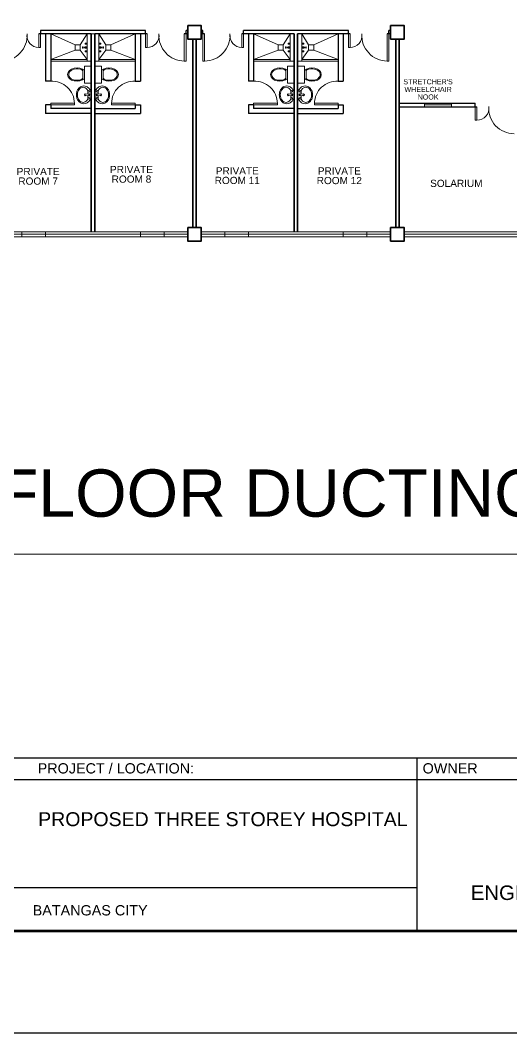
# Model space of a CAD drawing. Header units: millimetres. Extents: x 3 to 421, y 1 to 337.
# Drawn here: x 366.96 to 381.46, y 90.1 to 120.05 of the extents above; entities that cross this region are included whole.
import ezdxf

# ---------------------------------------------------------------- set-up
doc = ezdxf.new("R2010")
doc.units = ezdxf.units.MM
doc.header["$MEASUREMENT"] = 0
doc.layers.add('label', color=7, linetype='Continuous')
doc.layers.add('template', color=7, linetype='Continuous')
doc.styles.add('arial', font='arial.ttf')
doc.styles.get("Standard").update_dxf_attribs({"font": 'arial.ttf'})
doc.styles.add('SWISSLT175', font='swissl.ttf', dxfattribs={"height": 0.175})

msp = doc.modelspace()

# ---------------------------------------------------------------- linework, layer by layer
at = {"color": 8, "linetype": 'ByBlock', "lineweight": 25}
for p, q in [((369.058, 119.641), (367.508, 119.641)), ((370.658, 119.741), (367.558, 119.741)), ((367.558, 119.741), (367.558, 119.641)), ((368.933, 119.641), (367.858, 119.641)), ((369.058, 113.791), (369.058, 119.641)), ((369.058, 119.641), (369.058, 113.791)), ((369.158, 113.791), (369.158, 119.641)), ((369.158, 119.641), (369.158, 113.791)), ((370.708, 119.641), (369.158, 119.641)), ((370.658, 119.641), (370.658, 119.741)), ((371.908, 119.641), (371.808, 119.641)), ((371.908, 119.741), (371.858, 119.741)), ((371.858, 119.641), (371.858, 119.741)), ((372.358, 119.741), (372.308, 119.741)), ((372.408, 119.641), (372.308, 119.641)), ((372.358, 119.641), (372.358, 119.741)), ((375.058, 119.641), (373.508, 119.641)), ((375.158, 119.741), (373.558, 119.741)), ((373.558, 119.641), (373.558, 119.741)), ((376.658, 119.741), (375.058, 119.741)), ((375.058, 113.791), (375.058, 119.641)), ((375.058, 119.641), (375.058, 113.791)), ((375.158, 113.791), (375.158, 119.641)), ((375.158, 119.641), (375.158, 113.791)), ((376.708, 119.641), (375.158, 119.641)), ((376.658, 119.641), (376.658, 119.741)), ((377.908, 119.641), (377.808, 119.641)), ((377.908, 119.741), (377.858, 119.741)), ((377.858, 119.641), (377.858, 119.741)), ((372.058, 113.916), (372.058, 119.491)), ((372.058, 119.491), (372.058, 113.916)), ((372.158, 113.916), (372.158, 119.491)), ((372.158, 119.491), (372.158, 113.916)), ((378.058, 113.916), (378.058, 119.491)), ((378.058, 119.491), (378.058, 113.916)), ((378.158, 113.916), (378.158, 119.491)), ((378.158, 119.491), (378.158, 113.916)), ((378.158, 117.591), (380.408, 117.591)), ((378.158, 117.491), (380.458, 117.491)), ((380.408, 117.491), (380.408, 117.591)), ((378.158, 115.141), (378.158, 113.916))]:
    msp.add_line(p, q, dxfattribs=at)
at = {"color": 8, "linetype": 'ByBlock', "lineweight": 25, "ltscale": 0.3}
for p, q in [((367.708, 119.641), (367.708, 118.241)), ((367.858, 119.641), (367.858, 118.241)), ((370.358, 119.641), (370.358, 118.241)), ((370.508, 119.641), (370.508, 118.241)), ((373.708, 119.641), (373.708, 118.241)), ((373.858, 119.641), (373.858, 118.241)), ((376.358, 119.641), (376.358, 118.241)), ((376.508, 119.641), (376.508, 118.241)), ((367.858, 118.241), (367.708, 118.241)), ((370.358, 118.241), (370.508, 118.241)), ((373.858, 118.241), (373.708, 118.241)), ((376.358, 118.241), (376.508, 118.241)), ((367.708, 117.541), (367.708, 117.291)), ((367.858, 117.541), (367.708, 117.541)), ((367.858, 117.541), (367.858, 117.441)), ((369.058, 117.441), (367.858, 117.441)), ((369.158, 117.441), (370.358, 117.441)), ((370.358, 117.541), (370.358, 117.441)), ((370.358, 117.541), (370.508, 117.541)), ((370.508, 117.541), (370.508, 117.291)), ((373.708, 117.541), (373.708, 117.291)), ((373.858, 117.541), (373.708, 117.541)), ((373.858, 117.541), (373.858, 117.441)), ((375.058, 117.441), (373.858, 117.441)), ((375.158, 117.441), (376.358, 117.441)), ((376.358, 117.541), (376.358, 117.441)), ((376.358, 117.541), (376.508, 117.541)), ((376.508, 117.541), (376.508, 117.291)), ((369.058, 117.291), (367.708, 117.291)), ((369.158, 117.291), (370.508, 117.291)), ((375.058, 117.291), (373.708, 117.291)), ((375.158, 117.291), (376.508, 117.291))]:
    msp.add_line(p, q, dxfattribs=at)
at = {"color": 8, "linetype": 'ByBlock', "lineweight": 9, "ltscale": 0.3}
for p, q in [((368.583, 119.316), (367.858, 119.641)), ((368.733, 119.316), (368.933, 119.641)), ((369.483, 119.316), (369.283, 119.641)), ((369.633, 119.316), (370.358, 119.641)), ((374.583, 119.316), (373.858, 119.641)), ((374.733, 119.316), (374.933, 119.641)), ((375.483, 119.316), (375.283, 119.641)), ((375.633, 119.316), (376.358, 119.641)), ((368.583, 119.166), (367.858, 118.891)), ((368.733, 119.166), (368.933, 118.891)), ((369.483, 119.166), (369.283, 118.891)), ((369.633, 119.166), (370.358, 118.891)), ((374.583, 119.166), (373.858, 118.891)), ((374.733, 119.166), (374.933, 118.891)), ((375.483, 119.166), (375.283, 118.891)), ((375.633, 119.166), (376.358, 118.891))]:
    msp.add_line(p, q, dxfattribs=at)
at = {"color": 8, "linetype": 'ByBlock', "lineweight": 9}
for p, q in [((368.933, 119.641), (368.933, 118.841)), ((369.158, 119.641), (369.058, 119.641)), ((369.283, 119.641), (369.283, 118.841)), ((374.933, 119.641), (374.933, 118.841)), ((375.283, 119.641), (375.283, 118.841)), ((369.058, 117.255), (369.058, 119.205)), ((378.158, 119.491), (378.158, 116.516)), ((375.158, 117.891), (375.158, 115.791)), ((378.158, 117.891), (378.158, 115.791)), ((379.308, 117.591), (378.908, 117.591)), ((378.908, 117.591), (378.908, 117.491)), ((379.708, 117.541), (378.908, 117.541)), ((378.908, 117.491), (379.708, 117.491)), ((379.708, 117.491), (379.708, 117.591)), ((378.158, 115.516), (378.158, 115.141)), ((366.308, 113.791), (369.058, 113.791)), ((367.708, 113.716), (366.308, 113.716)), ((366.308, 113.641), (369.158, 113.641)), ((367.008, 113.791), (367.008, 113.641)), ((367.708, 113.641), (367.708, 113.791)), ((367.708, 113.716), (370.508, 113.716)), ((369.058, 113.791), (369.158, 113.791)), ((369.058, 113.641), (371.908, 113.641)), ((369.158, 113.791), (371.908, 113.791)), ((370.508, 113.791), (370.508, 113.641)), ((371.908, 113.716), (370.508, 113.716)), ((371.208, 113.791), (371.208, 113.641)), ((371.908, 113.641), (371.908, 113.791)), ((372.308, 113.791), (375.058, 113.791)), ((373.708, 113.716), (372.308, 113.716)), ((372.308, 113.641), (375.158, 113.641)), ((373.008, 113.791), (373.008, 113.641)), ((373.708, 113.641), (373.708, 113.791)), ((373.708, 113.716), (376.508, 113.716)), ((375.058, 113.791), (375.158, 113.791)), ((377.908, 113.791), (375.158, 113.791)), ((377.908, 113.641), (375.158, 113.641)), ((376.508, 113.791), (376.508, 113.641)), ((377.908, 113.716), (376.508, 113.716)), ((377.208, 113.791), (377.208, 113.641)), ((381.658, 113.791), (378.308, 113.791)), ((378.758, 113.791), (378.308, 113.791)), ((378.308, 113.716), (381.658, 113.716)), ((381.658, 113.641), (378.308, 113.641)), ((378.308, 113.641), (378.758, 113.641)), ((378.758, 113.791), (380.658, 113.791)), ((378.758, 113.641), (380.658, 113.641)), ((381.258, 113.791), (380.658, 113.791)), ((380.658, 113.641), (381.408, 113.641))]:
    msp.add_line(p, q, dxfattribs=at)
at = {"color": 8, "lineweight": 9}
for p, q in [((368.801, 119.222), (368.801, 119.26)), ((368.848, 119.253), (368.806, 119.262)), ((368.848, 119.229), (368.806, 119.22)), ((368.855, 119.253), (368.848, 119.253)), ((368.848, 119.253), (368.848, 119.229)), ((368.848, 119.253), (368.848, 119.229)), ((368.848, 119.229), (368.855, 119.229)), ((368.855, 119.229), (368.855, 119.253)), ((368.855, 119.249), (368.918, 119.249)), ((368.918, 119.233), (368.855, 119.233)), ((368.874, 119.368), (368.874, 119.342)), ((368.874, 119.368), (368.876, 119.368)), ((368.874, 119.342), (368.876, 119.342)), ((368.874, 119.254), (368.874, 119.249)), ((368.874, 119.254), (368.876, 119.254)), ((368.874, 119.233), (368.874, 119.228)), ((368.874, 119.228), (368.876, 119.228)), ((368.876, 119.368), (368.878, 119.371)), ((368.876, 119.368), (368.876, 119.342)), ((368.876, 119.342), (368.878, 119.338)), ((368.876, 119.254), (368.878, 119.258)), ((368.876, 119.254), (368.876, 119.249)), ((368.876, 119.233), (368.876, 119.228)), ((368.876, 119.228), (368.878, 119.224)), ((368.878, 119.371), (368.878, 119.338)), ((368.878, 119.371), (368.9, 119.371)), ((368.878, 119.338), (368.9, 119.338)), ((368.878, 119.258), (368.878, 119.249)), ((368.878, 119.258), (368.9, 119.258)), ((368.878, 119.233), (368.878, 119.224)), ((368.878, 119.224), (368.9, 119.224)), ((368.887, 119.368), (368.899, 119.368)), ((368.887, 119.361), (368.899, 119.361)), ((368.887, 119.349), (368.899, 119.349)), ((368.887, 119.342), (368.899, 119.342)), ((368.887, 119.254), (368.899, 119.254)), ((368.887, 119.228), (368.899, 119.228)), ((368.9, 119.371), (368.904, 119.369)), ((368.9, 119.368), (368.9, 119.361)), ((368.9, 119.341), (368.9, 119.349)), ((368.9, 119.338), (368.904, 119.34)), ((368.9, 119.258), (368.904, 119.256)), ((368.9, 119.254), (368.9, 119.249)), ((368.9, 119.228), (368.9, 119.233)), ((368.9, 119.224), (368.904, 119.227)), ((368.906, 119.369), (368.912, 119.369)), ((368.906, 119.341), (368.912, 119.341)), ((368.906, 119.255), (368.912, 119.255)), ((368.906, 119.227), (368.912, 119.227)), ((368.912, 119.369), (368.914, 119.368)), ((368.912, 119.369), (368.912, 119.341)), ((368.912, 119.341), (368.914, 119.341)), ((368.912, 119.255), (368.912, 119.249)), ((368.912, 119.255), (368.914, 119.254)), ((368.912, 119.233), (368.912, 119.227)), ((368.912, 119.227), (368.914, 119.228)), ((368.914, 119.368), (368.914, 119.341)), ((368.926, 119.366), (368.914, 119.366)), ((368.926, 119.343), (368.914, 119.343)), ((368.914, 119.254), (368.914, 119.249)), ((368.918, 119.252), (368.914, 119.252)), ((368.914, 119.233), (368.914, 119.228)), ((368.918, 119.23), (368.914, 119.23)), ((368.918, 119.224), (368.918, 119.258)), ((368.918, 119.258), (368.927, 119.258)), ((368.918, 119.249), (368.918, 119.233)), ((368.927, 119.224), (368.918, 119.224)), ((368.932, 119.372), (368.926, 119.368)), ((368.926, 119.368), (368.926, 119.341)), ((368.932, 119.338), (368.926, 119.341)), ((368.927, 119.258), (368.933, 119.27)), ((368.927, 119.224), (368.927, 119.258)), ((368.927, 119.258), (368.927, 119.224)), ((368.933, 119.212), (368.927, 119.224)), ((368.932, 119.372), (368.932, 119.338)), ((368.932, 119.372), (368.933, 119.372)), ((368.932, 119.338), (368.933, 119.338)), ((368.933, 119.372), (368.933, 119.338)), ((368.933, 119.27), (368.933, 119.212)), ((369.283, 119.372), (369.283, 119.338)), ((369.284, 119.372), (369.283, 119.372)), ((369.284, 119.338), (369.283, 119.338)), ((369.289, 119.258), (369.283, 119.27)), ((369.283, 119.27), (369.283, 119.212)), ((369.283, 119.212), (369.289, 119.224)), ((369.284, 119.372), (369.284, 119.338)), ((369.284, 119.372), (369.291, 119.368)), ((369.284, 119.338), (369.291, 119.341)), ((369.289, 119.224), (369.289, 119.258)), ((369.299, 119.258), (369.289, 119.258)), ((369.289, 119.258), (369.289, 119.224)), ((369.289, 119.224), (369.299, 119.224)), ((369.291, 119.368), (369.291, 119.341)), ((369.291, 119.366), (369.302, 119.366)), ((369.291, 119.343), (369.302, 119.343)), ((369.299, 119.224), (369.299, 119.258)), ((369.299, 119.252), (369.302, 119.252)), ((369.361, 119.249), (369.299, 119.249)), ((369.299, 119.249), (369.299, 119.233)), ((369.299, 119.233), (369.361, 119.233)), ((369.299, 119.23), (369.302, 119.23)), ((369.305, 119.369), (369.302, 119.368)), ((369.302, 119.368), (369.302, 119.341)), ((369.305, 119.341), (369.302, 119.341)), ((369.305, 119.255), (369.302, 119.254)), ((369.302, 119.254), (369.302, 119.249)), ((369.302, 119.233), (369.302, 119.228)), ((369.305, 119.227), (369.302, 119.228)), ((369.305, 119.369), (369.305, 119.341)), ((369.311, 119.369), (369.305, 119.369)), ((369.311, 119.341), (369.305, 119.341)), ((369.305, 119.255), (369.305, 119.249)), ((369.311, 119.255), (369.305, 119.255)), ((369.305, 119.233), (369.305, 119.227)), ((369.311, 119.227), (369.305, 119.227)), ((369.317, 119.371), (369.312, 119.369)), ((369.317, 119.338), (369.312, 119.34)), ((369.317, 119.258), (369.312, 119.256)), ((369.317, 119.224), (369.312, 119.227)), ((369.338, 119.371), (369.317, 119.371)), ((369.317, 119.368), (369.317, 119.361)), ((369.317, 119.341), (369.317, 119.349)), ((369.338, 119.338), (369.317, 119.338)), ((369.338, 119.258), (369.317, 119.258)), ((369.317, 119.254), (369.317, 119.249)), ((369.317, 119.228), (369.317, 119.233)), ((369.338, 119.224), (369.317, 119.224)), ((369.33, 119.368), (369.318, 119.368)), ((369.33, 119.361), (369.318, 119.361)), ((369.33, 119.349), (369.318, 119.349)), ((369.33, 119.342), (369.318, 119.342)), ((369.33, 119.254), (369.318, 119.254)), ((369.33, 119.228), (369.318, 119.228)), ((369.338, 119.371), (369.338, 119.338)), ((369.34, 119.368), (369.338, 119.371)), ((369.34, 119.342), (369.338, 119.338)), ((369.338, 119.258), (369.338, 119.249)), ((369.34, 119.254), (369.338, 119.258)), ((369.338, 119.233), (369.338, 119.224)), ((369.34, 119.228), (369.338, 119.224)), ((369.34, 119.368), (369.34, 119.342)), ((369.342, 119.368), (369.34, 119.368)), ((369.342, 119.342), (369.34, 119.342)), ((369.34, 119.254), (369.34, 119.249)), ((369.342, 119.254), (369.34, 119.254)), ((369.34, 119.233), (369.34, 119.228)), ((369.342, 119.228), (369.34, 119.228)), ((369.342, 119.368), (369.342, 119.342)), ((369.342, 119.254), (369.342, 119.249)), ((369.342, 119.233), (369.342, 119.228)), ((369.361, 119.253), (369.369, 119.253)), ((369.361, 119.229), (369.361, 119.253)), ((369.369, 119.229), (369.361, 119.229)), ((369.369, 119.253), (369.41, 119.262)), ((369.369, 119.253), (369.369, 119.229)), ((369.369, 119.253), (369.369, 119.229)), ((369.369, 119.229), (369.41, 119.22)), ((369.415, 119.222), (369.415, 119.26)), ((374.801, 119.222), (374.801, 119.26)), ((374.848, 119.253), (374.806, 119.262)), ((374.848, 119.229), (374.806, 119.22)), ((374.855, 119.253), (374.848, 119.253)), ((374.848, 119.253), (374.848, 119.229)), ((374.848, 119.253), (374.848, 119.229)), ((374.848, 119.229), (374.855, 119.229)), ((374.855, 119.229), (374.855, 119.253)), ((374.855, 119.249), (374.918, 119.249)), ((374.918, 119.233), (374.855, 119.233)), ((374.874, 119.368), (374.874, 119.342)), ((374.874, 119.368), (374.876, 119.368)), ((374.874, 119.342), (374.876, 119.342)), ((374.874, 119.254), (374.874, 119.249)), ((374.874, 119.254), (374.876, 119.254)), ((374.874, 119.233), (374.874, 119.228)), ((374.874, 119.228), (374.876, 119.228)), ((374.876, 119.368), (374.878, 119.371)), ((374.876, 119.368), (374.876, 119.342)), ((374.876, 119.342), (374.878, 119.338)), ((374.876, 119.254), (374.878, 119.258)), ((374.876, 119.254), (374.876, 119.249)), ((374.876, 119.233), (374.876, 119.228)), ((374.876, 119.228), (374.878, 119.224)), ((374.878, 119.371), (374.878, 119.338)), ((374.878, 119.371), (374.9, 119.371)), ((374.878, 119.338), (374.9, 119.338)), ((374.878, 119.258), (374.878, 119.249)), ((374.878, 119.258), (374.9, 119.258)), ((374.878, 119.233), (374.878, 119.224)), ((374.878, 119.224), (374.9, 119.224)), ((374.887, 119.368), (374.899, 119.368)), ((374.887, 119.361), (374.899, 119.361)), ((374.887, 119.349), (374.899, 119.349)), ((374.887, 119.342), (374.899, 119.342)), ((374.887, 119.254), (374.899, 119.254)), ((374.887, 119.228), (374.899, 119.228)), ((374.9, 119.371), (374.904, 119.369)), ((374.9, 119.368), (374.9, 119.361)), ((374.9, 119.341), (374.9, 119.349)), ((374.9, 119.338), (374.904, 119.34)), ((374.9, 119.258), (374.904, 119.256)), ((374.9, 119.254), (374.9, 119.249)), ((374.9, 119.228), (374.9, 119.233)), ((374.9, 119.224), (374.904, 119.227)), ((374.906, 119.369), (374.912, 119.369)), ((374.906, 119.341), (374.912, 119.341)), ((374.906, 119.255), (374.912, 119.255)), ((374.906, 119.227), (374.912, 119.227)), ((374.912, 119.369), (374.914, 119.368)), ((374.912, 119.369), (374.912, 119.341)), ((374.912, 119.341), (374.914, 119.341)), ((374.912, 119.255), (374.912, 119.249)), ((374.912, 119.255), (374.914, 119.254)), ((374.912, 119.233), (374.912, 119.227)), ((374.912, 119.227), (374.914, 119.228)), ((374.914, 119.368), (374.914, 119.341)), ((374.926, 119.366), (374.914, 119.366)), ((374.926, 119.343), (374.914, 119.343)), ((374.914, 119.254), (374.914, 119.249)), ((374.918, 119.252), (374.914, 119.252)), ((374.914, 119.233), (374.914, 119.228)), ((374.918, 119.23), (374.914, 119.23)), ((374.918, 119.224), (374.918, 119.258)), ((374.918, 119.258), (374.927, 119.258)), ((374.918, 119.249), (374.918, 119.233)), ((374.927, 119.224), (374.918, 119.224)), ((374.932, 119.372), (374.926, 119.368)), ((374.926, 119.368), (374.926, 119.341)), ((374.932, 119.338), (374.926, 119.341)), ((374.927, 119.258), (374.933, 119.27)), ((374.927, 119.224), (374.927, 119.258)), ((374.927, 119.258), (374.927, 119.224)), ((374.933, 119.212), (374.927, 119.224)), ((374.932, 119.372), (374.932, 119.338)), ((374.932, 119.372), (374.933, 119.372)), ((374.932, 119.338), (374.933, 119.338)), ((374.933, 119.372), (374.933, 119.338)), ((374.933, 119.27), (374.933, 119.212)), ((375.283, 119.372), (375.283, 119.338)), ((375.284, 119.372), (375.283, 119.372)), ((375.284, 119.338), (375.283, 119.338)), ((375.289, 119.258), (375.283, 119.27)), ((375.283, 119.27), (375.283, 119.212)), ((375.283, 119.212), (375.289, 119.224)), ((375.284, 119.372), (375.284, 119.338)), ((375.284, 119.372), (375.291, 119.368)), ((375.284, 119.338), (375.291, 119.341)), ((375.289, 119.224), (375.289, 119.258)), ((375.299, 119.258), (375.289, 119.258)), ((375.289, 119.258), (375.289, 119.224)), ((375.289, 119.224), (375.299, 119.224)), ((375.291, 119.368), (375.291, 119.341)), ((375.291, 119.366), (375.302, 119.366)), ((375.291, 119.343), (375.302, 119.343)), ((375.299, 119.224), (375.299, 119.258)), ((375.299, 119.252), (375.302, 119.252)), ((375.361, 119.249), (375.299, 119.249)), ((375.299, 119.249), (375.299, 119.233)), ((375.299, 119.233), (375.361, 119.233)), ((375.299, 119.23), (375.302, 119.23)), ((375.305, 119.369), (375.302, 119.368)), ((375.302, 119.368), (375.302, 119.341)), ((375.305, 119.341), (375.302, 119.341)), ((375.305, 119.255), (375.302, 119.254)), ((375.302, 119.254), (375.302, 119.249)), ((375.302, 119.233), (375.302, 119.228)), ((375.305, 119.227), (375.302, 119.228)), ((375.305, 119.369), (375.305, 119.341)), ((375.311, 119.369), (375.305, 119.369)), ((375.311, 119.341), (375.305, 119.341)), ((375.305, 119.255), (375.305, 119.249)), ((375.311, 119.255), (375.305, 119.255)), ((375.305, 119.233), (375.305, 119.227)), ((375.311, 119.227), (375.305, 119.227)), ((375.317, 119.371), (375.312, 119.369)), ((375.317, 119.338), (375.312, 119.34)), ((375.317, 119.258), (375.312, 119.256)), ((375.317, 119.224), (375.312, 119.227)), ((375.338, 119.371), (375.317, 119.371)), ((375.317, 119.368), (375.317, 119.361)), ((375.317, 119.341), (375.317, 119.349)), ((375.338, 119.338), (375.317, 119.338)), ((375.338, 119.258), (375.317, 119.258)), ((375.317, 119.254), (375.317, 119.249)), ((375.317, 119.228), (375.317, 119.233)), ((375.338, 119.224), (375.317, 119.224)), ((375.33, 119.368), (375.318, 119.368)), ((375.33, 119.361), (375.318, 119.361)), ((375.33, 119.349), (375.318, 119.349)), ((375.33, 119.342), (375.318, 119.342)), ((375.33, 119.254), (375.318, 119.254)), ((375.33, 119.228), (375.318, 119.228)), ((375.338, 119.371), (375.338, 119.338)), ((375.34, 119.368), (375.338, 119.371)), ((375.34, 119.342), (375.338, 119.338)), ((375.338, 119.258), (375.338, 119.249)), ((375.34, 119.254), (375.338, 119.258)), ((375.338, 119.233), (375.338, 119.224)), ((375.34, 119.228), (375.338, 119.224)), ((375.34, 119.368), (375.34, 119.342)), ((375.342, 119.368), (375.34, 119.368)), ((375.342, 119.342), (375.34, 119.342)), ((375.34, 119.254), (375.34, 119.249)), ((375.342, 119.254), (375.34, 119.254)), ((375.34, 119.233), (375.34, 119.228)), ((375.342, 119.228), (375.34, 119.228)), ((375.342, 119.368), (375.342, 119.342)), ((375.342, 119.254), (375.342, 119.249)), ((375.342, 119.233), (375.342, 119.228)), ((375.361, 119.253), (375.369, 119.253)), ((375.361, 119.229), (375.361, 119.253)), ((375.369, 119.229), (375.361, 119.229)), ((375.369, 119.253), (375.41, 119.262)), ((375.369, 119.253), (375.369, 119.229)), ((375.369, 119.253), (375.369, 119.229)), ((375.369, 119.229), (375.41, 119.22)), ((375.415, 119.222), (375.415, 119.26)), ((368.874, 119.14), (368.876, 119.14)), ((368.874, 119.14), (368.874, 119.114)), ((368.874, 119.114), (368.876, 119.114)), ((368.876, 119.14), (368.878, 119.144)), ((368.876, 119.14), (368.876, 119.114)), ((368.876, 119.114), (368.878, 119.111)), ((368.878, 119.144), (368.9, 119.144)), ((368.878, 119.144), (368.878, 119.111)), ((368.878, 119.111), (368.9, 119.111)), ((368.887, 119.14), (368.899, 119.14)), ((368.887, 119.133), (368.899, 119.133)), ((368.887, 119.121), (368.899, 119.121)), ((368.887, 119.114), (368.899, 119.114)), ((368.9, 119.144), (368.904, 119.142)), ((368.9, 119.141), (368.9, 119.133)), ((368.9, 119.114), (368.9, 119.122)), ((368.9, 119.111), (368.904, 119.113)), ((368.906, 119.141), (368.912, 119.141)), ((368.906, 119.113), (368.912, 119.113)), ((368.912, 119.141), (368.912, 119.113)), ((368.912, 119.141), (368.914, 119.141)), ((368.912, 119.113), (368.914, 119.114)), ((368.914, 119.141), (368.914, 119.114)), ((368.926, 119.139), (368.914, 119.139)), ((368.926, 119.116), (368.914, 119.116)), ((368.932, 119.144), (368.926, 119.141)), ((368.926, 119.141), (368.926, 119.114)), ((368.932, 119.11), (368.926, 119.114)), ((368.932, 119.144), (368.933, 119.144)), ((368.932, 119.144), (368.932, 119.11)), ((368.932, 119.11), (368.933, 119.11)), ((368.933, 119.144), (368.933, 119.11)), ((369.284, 119.144), (369.283, 119.144)), ((369.283, 119.144), (369.283, 119.11)), ((369.284, 119.11), (369.283, 119.11)), ((369.284, 119.144), (369.291, 119.141)), ((369.284, 119.144), (369.284, 119.11)), ((369.284, 119.11), (369.291, 119.114)), ((369.291, 119.141), (369.291, 119.114)), ((369.291, 119.139), (369.302, 119.139)), ((369.291, 119.116), (369.302, 119.116)), ((369.302, 119.141), (369.302, 119.114)), ((369.305, 119.141), (369.302, 119.141)), ((369.305, 119.113), (369.302, 119.114)), ((369.311, 119.141), (369.305, 119.141)), ((369.305, 119.141), (369.305, 119.113)), ((369.311, 119.113), (369.305, 119.113)), ((369.317, 119.144), (369.312, 119.142)), ((369.317, 119.111), (369.312, 119.113)), ((369.338, 119.144), (369.317, 119.144)), ((369.317, 119.141), (369.317, 119.133)), ((369.317, 119.114), (369.317, 119.122)), ((369.338, 119.111), (369.317, 119.111)), ((369.33, 119.14), (369.318, 119.14)), ((369.33, 119.133), (369.318, 119.133)), ((369.33, 119.121), (369.318, 119.121)), ((369.33, 119.114), (369.318, 119.114)), ((369.34, 119.14), (369.338, 119.144)), ((369.338, 119.144), (369.338, 119.111)), ((369.34, 119.114), (369.338, 119.111)), ((369.342, 119.14), (369.34, 119.14)), ((369.34, 119.14), (369.34, 119.114)), ((369.342, 119.114), (369.34, 119.114)), ((369.342, 119.14), (369.342, 119.114)), ((374.874, 119.14), (374.876, 119.14)), ((374.874, 119.14), (374.874, 119.114)), ((374.874, 119.114), (374.876, 119.114)), ((374.876, 119.14), (374.878, 119.144)), ((374.876, 119.14), (374.876, 119.114)), ((374.876, 119.114), (374.878, 119.111)), ((374.878, 119.144), (374.9, 119.144)), ((374.878, 119.144), (374.878, 119.111)), ((374.878, 119.111), (374.9, 119.111)), ((374.887, 119.14), (374.899, 119.14)), ((374.887, 119.133), (374.899, 119.133)), ((374.887, 119.121), (374.899, 119.121)), ((374.887, 119.114), (374.899, 119.114)), ((374.9, 119.144), (374.904, 119.142)), ((374.9, 119.141), (374.9, 119.133)), ((374.9, 119.114), (374.9, 119.122)), ((374.9, 119.111), (374.904, 119.113)), ((374.906, 119.141), (374.912, 119.141)), ((374.906, 119.113), (374.912, 119.113)), ((374.912, 119.141), (374.912, 119.113)), ((374.912, 119.141), (374.914, 119.141)), ((374.912, 119.113), (374.914, 119.114)), ((374.914, 119.141), (374.914, 119.114)), ((374.926, 119.139), (374.914, 119.139)), ((374.926, 119.116), (374.914, 119.116)), ((374.932, 119.144), (374.926, 119.141)), ((374.926, 119.141), (374.926, 119.114)), ((374.932, 119.11), (374.926, 119.114)), ((374.932, 119.144), (374.933, 119.144)), ((374.932, 119.144), (374.932, 119.11)), ((374.932, 119.11), (374.933, 119.11)), ((374.933, 119.144), (374.933, 119.11)), ((375.284, 119.144), (375.283, 119.144)), ((375.283, 119.144), (375.283, 119.11)), ((375.284, 119.11), (375.283, 119.11)), ((375.284, 119.144), (375.291, 119.141)), ((375.284, 119.144), (375.284, 119.11)), ((375.284, 119.11), (375.291, 119.114)), ((375.291, 119.141), (375.291, 119.114)), ((375.291, 119.139), (375.302, 119.139)), ((375.291, 119.116), (375.302, 119.116)), ((375.302, 119.141), (375.302, 119.114)), ((375.305, 119.141), (375.302, 119.141)), ((375.305, 119.113), (375.302, 119.114)), ((375.311, 119.141), (375.305, 119.141)), ((375.305, 119.141), (375.305, 119.113)), ((375.311, 119.113), (375.305, 119.113)), ((375.317, 119.144), (375.312, 119.142)), ((375.317, 119.111), (375.312, 119.113)), ((375.338, 119.144), (375.317, 119.144)), ((375.317, 119.141), (375.317, 119.133)), ((375.317, 119.114), (375.317, 119.122)), ((375.338, 119.111), (375.317, 119.111)), ((375.33, 119.14), (375.318, 119.14)), ((375.33, 119.133), (375.318, 119.133)), ((375.33, 119.121), (375.318, 119.121)), ((375.33, 119.114), (375.318, 119.114)), ((375.34, 119.14), (375.338, 119.144)), ((375.338, 119.144), (375.338, 119.111)), ((375.34, 119.114), (375.338, 119.111)), ((375.342, 119.14), (375.34, 119.14)), ((375.34, 119.14), (375.34, 119.114)), ((375.342, 119.114), (375.34, 119.114)), ((375.342, 119.14), (375.342, 119.114)), ((369.058, 118.691), (368.858, 118.691)), ((368.858, 118.691), (368.858, 118.191)), ((369.058, 118.191), (369.058, 118.691)), ((369.158, 118.691), (369.358, 118.691)), ((369.158, 118.191), (369.158, 118.691)), ((369.358, 118.691), (369.358, 118.191)), ((375.058, 118.691), (374.858, 118.691)), ((374.858, 118.691), (374.858, 118.191)), ((375.058, 118.191), (375.058, 118.691)), ((375.158, 118.691), (375.358, 118.691)), ((375.158, 118.191), (375.158, 118.691)), ((375.358, 118.691), (375.358, 118.191)), ((368.808, 118.532), (368.808, 118.351)), ((369.408, 118.532), (369.408, 118.351)), ((374.808, 118.532), (374.808, 118.351)), ((375.408, 118.532), (375.408, 118.351)), ((368.858, 118.191), (369.058, 118.191)), ((369.358, 118.191), (369.158, 118.191)), ((374.858, 118.191), (375.058, 118.191)), ((375.358, 118.191), (375.158, 118.191)), ((368.86, 117.856), (368.982, 117.869)), ((368.86, 117.827), (368.982, 117.813)), ((369.356, 117.856), (369.234, 117.869)), ((369.356, 117.827), (369.234, 117.813)), ((374.86, 117.856), (374.982, 117.869)), ((374.86, 117.827), (374.982, 117.813)), ((375.356, 117.856), (375.234, 117.869)), ((375.356, 117.827), (375.234, 117.813))]:
    msp.add_line(p, q, dxfattribs=at)
at = {"color": 0, "linetype": 'ByBlock', "lineweight": 9}
msp.add_line((396.339, 104.251), (358.37, 104.251), dxfattribs=at)
at = {"color": 8, "linetype": 'ByBlock', "lineweight": 35}
for points in [[(371.908, 119.891), (372.308, 119.891), (372.308, 119.491), (371.908, 119.491)], [(377.908, 119.891), (378.308, 119.891), (378.308, 119.491), (377.908, 119.491)], [(371.908, 113.916), (372.308, 113.916), (372.308, 113.516), (371.908, 113.516)], [(377.908, 113.916), (378.308, 113.916), (378.308, 113.516), (377.908, 113.516)]]:
    msp.add_lwpolyline(points, close=True, dxfattribs=at)
at = {"color": 8, "lineweight": 13, "ltscale": 0.03}
for points in [[(367.558, 119.641), (367.508, 119.641), (367.508, 119.241), (367.558, 119.241)], [(370.658, 119.641), (370.708, 119.641), (370.708, 119.241), (370.658, 119.241)], [(371.808, 119.641), (371.858, 119.641), (371.858, 118.841), (371.808, 118.841)], [(372.408, 119.641), (372.358, 119.641), (372.358, 118.841), (372.408, 118.841)], [(373.558, 119.641), (373.508, 119.641), (373.508, 119.241), (373.558, 119.241)], [(376.658, 119.641), (376.708, 119.641), (376.708, 119.241), (376.658, 119.241)], [(377.808, 119.641), (377.858, 119.641), (377.858, 118.841), (377.808, 118.841)], [(367.858, 117.541), (367.858, 117.591), (368.558, 117.591), (368.558, 117.541)], [(370.358, 117.541), (370.358, 117.591), (369.658, 117.591), (369.658, 117.541)], [(373.858, 117.541), (373.858, 117.591), (374.558, 117.591), (374.558, 117.541)], [(376.358, 117.541), (376.358, 117.591), (375.658, 117.591), (375.658, 117.541)], [(380.408, 117.491), (380.458, 117.491), (380.458, 117.091), (380.408, 117.091)]]:
    msp.add_lwpolyline(points, close=True, dxfattribs=at)
at = {"color": 8, "linetype": 'ByBlock', "lineweight": 9, "ltscale": 0.03}
for points in [[(368.733, 119.166), (368.733, 119.316), (368.583, 119.316), (368.583, 119.166)], [(369.483, 119.166), (369.483, 119.316), (369.633, 119.316), (369.633, 119.166)], [(374.733, 119.166), (374.733, 119.316), (374.583, 119.316), (374.583, 119.166)], [(375.483, 119.166), (375.483, 119.316), (375.633, 119.316), (375.633, 119.166)]]:
    msp.add_lwpolyline(points, close=True, dxfattribs=at)
at = {"color": 8, "linetype": 'ByBlock', "lineweight": 9, "ltscale": 0.3}
for points in [[(368.933, 118.891), (367.858, 118.891), (367.858, 118.841), (369.058, 118.841), (369.058, 118.841)], [(369.283, 118.891), (370.358, 118.891), (370.358, 118.841), (369.158, 118.841), (369.158, 118.841)], [(374.933, 118.891), (373.858, 118.891), (373.858, 118.841), (375.058, 118.841), (375.058, 118.841)], [(375.283, 118.891), (376.358, 118.891), (376.358, 118.841), (375.158, 118.841), (375.158, 118.841)]]:
    msp.add_lwpolyline(points, dxfattribs=at)
at = {"color": 8, "lineweight": 9}
for points in [[(368.837, 118.106, 0.11576), (368.755, 118.087, 0.104047), (368.681, 118.028, 0.090875), (368.634, 117.945, 0.083344), (368.616, 117.841, 0.083344), (368.634, 117.738, 0.090875), (368.681, 117.654, 0.104047), (368.755, 117.595, 0.11576), (368.837, 117.576, 0.11576), (368.92, 117.595, 0.104047), (368.993, 117.654, 0.090875), (369.041, 117.738, 0.083344), (369.058, 117.841, 0.083344), (369.041, 117.945, 0.090875), (368.993, 118.028, 0.104047), (368.92, 118.087, 0.11576)], [(369.379, 118.106, -0.11576), (369.462, 118.087, -0.104047), (369.535, 118.028, -0.090875), (369.583, 117.945, -0.083344), (369.6, 117.841, -0.083344), (369.583, 117.738, -0.090875), (369.535, 117.654, -0.104047), (369.462, 117.595, -0.11576), (369.379, 117.576, -0.11576), (369.297, 117.595, -0.104047), (369.223, 117.654, -0.090875), (369.176, 117.738, -0.083344), (369.158, 117.841, -0.083344), (369.176, 117.945, -0.090875), (369.223, 118.028, -0.104047), (369.297, 118.087, -0.11576)], [(374.837, 118.106, 0.11576), (374.755, 118.087, 0.104047), (374.681, 118.028, 0.090875), (374.634, 117.945, 0.083344), (374.616, 117.841, 0.083344), (374.634, 117.738, 0.090875), (374.681, 117.654, 0.104047), (374.755, 117.595, 0.11576), (374.837, 117.576, 0.11576), (374.92, 117.595, 0.104047), (374.993, 117.654, 0.090875), (375.041, 117.738, 0.083344), (375.058, 117.841, 0.083344), (375.041, 117.945, 0.090875), (374.993, 118.028, 0.104047), (374.92, 118.087, 0.11576)], [(375.379, 118.106, -0.11576), (375.462, 118.087, -0.104047), (375.535, 118.028, -0.090875), (375.583, 117.945, -0.083344), (375.6, 117.841, -0.083344), (375.583, 117.738, -0.090875), (375.535, 117.654, -0.104047), (375.462, 117.595, -0.11576), (375.379, 117.576, -0.11576), (375.297, 117.595, -0.104047), (375.223, 117.654, -0.090875), (375.176, 117.738, -0.083344), (375.158, 117.841, -0.083344), (375.176, 117.945, -0.090875), (375.223, 118.028, -0.104047), (375.297, 118.087, -0.11576)]]:
    msp.add_lwpolyline(points, format="xyb", close=True, dxfattribs=at)
for points in [[(368.816, 118.064, 0.124838), (368.754, 118.048, 0.105788), (368.696, 117.998, 0.086697), (368.66, 117.929, 0.076776), (368.646, 117.841, 0.076776), (368.66, 117.753, 0.086697), (368.696, 117.684, 0.105788), (368.754, 117.634, 0.124838), (368.816, 117.619, 0.124838), (368.879, 117.634, 0.105788), (368.936, 117.684, 0.040067), (368.956, 117.714), (368.956, 117.817, 0.040067)], [(368.956, 117.865), (368.956, 117.968, 0.040067), (368.936, 117.998, 0.105788), (368.879, 118.048, 0.124838), (368.816, 118.064, 0.124838)], [(369.4, 118.064, -0.124838), (369.463, 118.048, -0.105788), (369.52, 117.998, -0.086697), (369.557, 117.929, -0.076776), (369.57, 117.841, -0.076776), (369.557, 117.753, -0.086697), (369.52, 117.684, -0.105788), (369.463, 117.634, -0.124838), (369.4, 117.619, -0.124838), (369.338, 117.634, -0.105788), (369.28, 117.684, -0.040067), (369.26, 117.714), (369.26, 117.817, -0.040067)], [(369.26, 117.865), (369.26, 117.968, -0.040067), (369.28, 117.998, -0.105788), (369.338, 118.048, -0.124838), (369.4, 118.064, -0.124838)], [(374.816, 118.064, 0.124838), (374.754, 118.048, 0.105788), (374.696, 117.998, 0.086697), (374.66, 117.929, 0.076776), (374.646, 117.841, 0.076776), (374.66, 117.753, 0.086697), (374.696, 117.684, 0.105788), (374.754, 117.634, 0.124838), (374.816, 117.619, 0.124838), (374.879, 117.634, 0.105788), (374.936, 117.684, 0.040067), (374.956, 117.714), (374.956, 117.817, 0.040067)], [(374.956, 117.865), (374.956, 117.968, 0.040067), (374.936, 117.998, 0.105788), (374.879, 118.048, 0.124838), (374.816, 118.064, 0.124838)], [(375.4, 118.064, -0.124838), (375.463, 118.048, -0.105788), (375.52, 117.998, -0.086697), (375.557, 117.929, -0.076776), (375.57, 117.841, -0.076776), (375.557, 117.753, -0.086697), (375.52, 117.684, -0.105788), (375.463, 117.634, -0.124838), (375.4, 117.619, -0.124838), (375.338, 117.634, -0.105788), (375.28, 117.684, -0.040067), (375.26, 117.714), (375.26, 117.817, -0.040067)], [(375.26, 117.865), (375.26, 117.968, -0.040067), (375.28, 117.998, -0.105788), (375.338, 118.048, -0.124838), (375.4, 118.064, -0.124838)]]:
    msp.add_lwpolyline(points, format="xyb", dxfattribs=at)
msp.add_lwpolyline([(378.908, 117.591), (379.708, 117.591), (379.708, 117.491), (378.908, 117.491)], close=True, dxfattribs=at)
for centre, radius in [((368.985, 117.943), 0.0255), ((368.985, 117.739), 0.0255), ((368.992, 117.841), 0.0095), ((369.231, 117.943), 0.0255), ((369.231, 117.739), 0.0255), ((369.225, 117.841), 0.0095), ((374.985, 117.943), 0.0255), ((374.985, 117.739), 0.0255), ((374.992, 117.841), 0.0095), ((375.231, 117.943), 0.0255), ((375.231, 117.739), 0.0255), ((375.225, 117.841), 0.0095)]:
    msp.add_circle(centre, radius, dxfattribs=at)
at = {"color": 8, "lineweight": 13, "ltscale": 0.03}
for centre, radius, start, end in [((366.408, 119.593), 0.752, 270, 3.6952), ((367.508, 119.594), 0.353, 172.3719, 270), ((370.708, 119.594), 0.353, 270, 7.6281), ((371.808, 119.593), 0.752, 176.3048, 270), ((372.408, 119.593), 0.752, 270, 3.6952), ((373.508, 119.594), 0.353, 172.3719, 270), ((376.708, 119.594), 0.353, 270, 7.6281), ((377.808, 119.593), 0.752, 176.3048, 270), ((367.906, 117.591), 0.652, 0, 94.2422), ((370.31, 117.591), 0.652, 85.7578, 180), ((373.906, 117.591), 0.652, 0, 94.2422), ((376.31, 117.591), 0.652, 85.7578, 180), ((380.458, 117.444), 0.353, 270, 7.6281), ((381.558, 117.443), 0.752, 176.3048, 270)]:
    msp.add_arc(centre, radius, start, end, dxfattribs=at)
at = {"color": 8, "lineweight": 9}
for centre, radius, start, end in [((368.758, 118.532), 0.05, 0, 61.8499), ((368.758, 118.351), 0.05, 298.0084, 360), ((369.458, 118.532), 0.05, 118.1501, 180), ((369.458, 118.351), 0.05, 180, 241.9916), ((374.758, 118.532), 0.05, 0, 61.8499), ((374.758, 118.351), 0.05, 298.0084, 360), ((375.458, 118.532), 0.05, 118.1501, 180), ((375.458, 118.351), 0.05, 180, 241.9916), ((368.883, 117.841), 0.025, 161.3793, 198.6207), ((368.954, 117.841), 0.0948, 171.2026, 188.7974), ((368.883, 117.841), 0.025, 48.7978, 143.6932), ((368.883, 117.841), 0.025, 216.3068, 311.2022), ((368.985, 117.841), 0.028, 263.7545, 96.2455), ((369.231, 117.841), 0.028, 83.7545, 276.2455), ((369.333, 117.841), 0.025, 36.3068, 131.2022), ((369.333, 117.841), 0.025, 228.7978, 323.6932), ((369.262, 117.841), 0.0948, 351.2026, 8.7974), ((369.333, 117.841), 0.025, 341.3793, 18.6207), ((374.883, 117.841), 0.025, 161.3793, 198.6207), ((374.954, 117.841), 0.0948, 171.2026, 188.7974), ((374.883, 117.841), 0.025, 48.7978, 143.6932), ((374.883, 117.841), 0.025, 216.3068, 311.2022), ((374.985, 117.841), 0.028, 263.7545, 96.2455), ((375.231, 117.841), 0.028, 83.7545, 276.2455), ((375.333, 117.841), 0.025, 36.3068, 131.2022), ((375.333, 117.841), 0.025, 228.7978, 323.6932), ((375.262, 117.841), 0.0948, 351.2026, 8.7974), ((375.333, 117.841), 0.025, 341.3793, 18.6207)]:
    msp.add_arc(centre, radius, start, end, dxfattribs=at)
at = {"color": 8, "lineweight": 9, "extrusion": (-2.88216e-41, -4.99074e-41, -1)}
for centre in [(368.805, 119.258), (374.805, 119.258)]:
    msp.add_ellipse(centre, major_axis=(-0.00268, 0.00268), ratio=1, start_param=6.066732, end_param=7.436794, dxfattribs=at)
at = {"color": 8, "lineweight": 9}
for centre, major_axis, ratio, start_param, end_param in [((368.805, 119.224), (-0.00268, 0.00268), 1, 1.354119, 2.724181), ((368.882, 119.355), (0.00268, 0.00268), 1, 1.643677, 3.068487), ((368.887, 119.38), (0.00896, 0.00896), 1, 3.15309, 3.864175), ((368.887, 119.35), (0.00738, 0.00738), 1, 0.858879, 1.643677), ((368.887, 119.359), (-0.00738, 0.00738), 1, 1.497691, 2.282489), ((368.887, 119.329), (-0.00896, 0.00896), 1, -0.722807, -0.011722), ((368.887, 119.267), (0.00896, 0.00896), 1, 3.15309, 3.864175), ((368.887, 119.215), (0.00896, 0.00896), 1, 0.847989, 1.559075), ((368.899, 119.372), (-0.00268, 0.00268), 1, 2.356082, 2.983721), ((368.899, 119.357), (0.00268, 0.00268), 1, 0.157647, 0.785286), ((368.899, 119.352), (0.00268, 0.00268), 1, 3.926878, 4.554518), ((368.899, 119.338), (-0.00268, 0.00268), 1, -1.41315, -0.785511), ((368.899, 119.258), (0.00268, 0.00268), 1, 3.926878, 4.554518), ((368.899, 119.224), (0.00268, 0.00268), 1, 0.157647, 0.785286), ((368.893, 119.383), (-0.0118, 0.0118), 1, 2.876824, 3.009049), ((368.894, 119.35), (-0.00887, 0.00887), 1, 4.509022, 4.870036), ((368.894, 119.359), (-0.00887, 0.00887), 1, 2.983721, 3.344735), ((368.893, 119.326), (0.0118, 0.0118), 1, 0.132318, 0.264544), ((368.893, 119.269), (-0.0118, 0.0118), 1, 2.876824, 3.009049), ((368.893, 119.213), (-0.0118, 0.0118), 1, -1.438478, -1.306252), ((368.906, 119.372), (-0.00268, 0.00268), 1, 1.862141, 2.356082), ((368.901, 119.355), (0.00268, 0.00268), 1, 4.915531, 6.079819), ((368.906, 119.337), (-0.00268, 0.00268), 1, -0.785511, -0.291569), ((368.906, 119.259), (0.00268, 0.00268), 1, 3.432937, 3.926878), ((368.906, 119.223), (0.00268, 0.00268), 1, 0.785286, 1.279227), ((369.412, 119.258), (-0.00268, -0.00268), 1, 2.92514, 4.295202), ((374.805, 119.224), (-0.00268, 0.00268), 1, 1.354119, 2.724181), ((374.882, 119.355), (0.00268, 0.00268), 1, 1.643677, 3.068487), ((374.887, 119.38), (0.00896, 0.00896), 1, 3.15309, 3.864175), ((374.887, 119.35), (0.00738, 0.00738), 1, 0.858879, 1.643677), ((374.887, 119.359), (-0.00738, 0.00738), 1, 1.497691, 2.282489), ((374.887, 119.329), (-0.00896, 0.00896), 1, -0.722807, -0.011722), ((374.887, 119.267), (0.00896, 0.00896), 1, 3.15309, 3.864175), ((374.887, 119.215), (0.00896, 0.00896), 1, 0.847989, 1.559075), ((374.899, 119.372), (-0.00268, 0.00268), 1, 2.356082, 2.983721), ((374.899, 119.357), (0.00268, 0.00268), 1, 0.157647, 0.785286), ((374.899, 119.352), (0.00268, 0.00268), 1, 3.926878, 4.554518), ((374.899, 119.338), (-0.00268, 0.00268), 1, -1.41315, -0.785511), ((374.899, 119.258), (0.00268, 0.00268), 1, 3.926878, 4.554518), ((374.899, 119.224), (0.00268, 0.00268), 1, 0.157647, 0.785286), ((374.893, 119.383), (-0.0118, 0.0118), 1, 2.876824, 3.009049), ((374.894, 119.35), (-0.00887, 0.00887), 1, 4.509022, 4.870036), ((374.894, 119.359), (-0.00887, 0.00887), 1, 2.983721, 3.344735), ((374.893, 119.326), (0.0118, 0.0118), 1, 0.132318, 0.264544), ((374.893, 119.269), (-0.0118, 0.0118), 1, 2.876824, 3.009049), ((374.893, 119.213), (-0.0118, 0.0118), 1, -1.438478, -1.306252), ((374.906, 119.372), (-0.00268, 0.00268), 1, 1.862141, 2.356082), ((374.901, 119.355), (0.00268, 0.00268), 1, 4.915531, 6.079819), ((374.906, 119.337), (-0.00268, 0.00268), 1, -0.785511, -0.291569), ((374.906, 119.259), (0.00268, 0.00268), 1, 3.432937, 3.926878), ((374.906, 119.223), (0.00268, 0.00268), 1, 0.785286, 1.279227), ((375.412, 119.258), (-0.00268, -0.00268), 1, 2.92514, 4.295202), ((368.882, 119.127), (0.00268, 0.00268), 1, 1.643677, 3.068487), ((368.887, 119.153), (0.00896, 0.00896), 1, 3.15309, 3.864175), ((368.887, 119.123), (0.00738, 0.00738), 1, 0.858879, 1.643677), ((368.887, 119.132), (-0.00738, 0.00738), 1, 1.497691, 2.282489), ((368.887, 119.102), (-0.00896, 0.00896), 1, -0.722807, -0.011722), ((368.899, 119.144), (-0.00268, 0.00268), 1, 2.356082, 2.983721), ((368.899, 119.13), (0.00268, 0.00268), 1, 0.157647, 0.785286), ((368.899, 119.125), (0.00268, 0.00268), 1, 3.926878, 4.554518), ((368.899, 119.111), (-0.00268, 0.00268), 1, -1.41315, -0.785511), ((368.893, 119.156), (0.0118, 0.0118), 1, 4.44762, 4.579846), ((368.894, 119.123), (-0.00887, 0.00887), 1, 4.509022, 4.870036), ((368.894, 119.132), (-0.00887, 0.00887), 1, 2.983721, 3.344735), ((368.893, 119.099), (0.0118, 0.0118), 1, 0.132318, 0.264544), ((368.906, 119.145), (-0.00268, 0.00268), 1, 1.862141, 2.356082), ((368.901, 119.127), (0.00268, 0.00268), 1, 4.915531, 6.079819), ((368.906, 119.11), (-0.00268, 0.00268), 1, -0.785511, -0.291569), ((374.882, 119.127), (0.00268, 0.00268), 1, 1.643677, 3.068487), ((374.887, 119.153), (0.00896, 0.00896), 1, 3.15309, 3.864175), ((374.887, 119.123), (0.00738, 0.00738), 1, 0.858879, 1.643677), ((374.887, 119.132), (-0.00738, 0.00738), 1, 1.497691, 2.282489), ((374.887, 119.102), (-0.00896, 0.00896), 1, -0.722807, -0.011722), ((374.899, 119.144), (-0.00268, 0.00268), 1, 2.356082, 2.983721), ((374.899, 119.13), (0.00268, 0.00268), 1, 0.157647, 0.785286), ((374.899, 119.125), (0.00268, 0.00268), 1, 3.926878, 4.554518), ((374.899, 119.111), (-0.00268, 0.00268), 1, -1.41315, -0.785511), ((374.893, 119.156), (0.0118, 0.0118), 1, 4.44762, 4.579846), ((374.894, 119.123), (-0.00887, 0.00887), 1, 4.509022, 4.870036), ((374.894, 119.132), (-0.00887, 0.00887), 1, 2.983721, 3.344735), ((374.893, 119.099), (0.0118, 0.0118), 1, 0.132318, 0.264544), ((374.906, 119.145), (-0.00268, 0.00268), 1, 1.862141, 2.356082), ((374.901, 119.127), (0.00268, 0.00268), 1, 4.915531, 6.079819), ((374.906, 119.11), (-0.00268, 0.00268), 1, -0.785511, -0.291569), ((368.633, 118.441), (0.275, 0), 0.727273, 0.612555, 5.670631), ((374.633, 118.441), (0.275, 0), 0.727273, 0.612555, 5.670631)]:
    msp.add_ellipse(centre, major_axis=major_axis, ratio=ratio, start_param=start_param, end_param=end_param, dxfattribs=at)
at = {"color": 8, "lineweight": 9, "extrusion": (2.88216e-41, -4.99074e-41, -1)}
for centre, major_axis, start_param, end_param in [((369.311, 119.372), (0.00268, -0.00268), 0.291344, 0.785286), ((369.315, 119.355), (-0.00268, -0.00268), 0.203142, 1.36743), ((369.311, 119.337), (0.00268, -0.00268), 3.926878, 4.42082), ((369.311, 119.259), (-0.00268, -0.00268), -1.279452, -0.785511), ((369.311, 119.223), (0.00268, -0.00268), 3.926878, 4.42082), ((369.323, 119.35), (-0.00887, -0.00887), 1.36743, 1.728443), ((369.323, 119.359), (0.00887, -0.00887), 1.412925, 1.773938), ((369.324, 119.383), (-0.0118, -0.0118), -0.264769, -0.132543), ((369.324, 119.326), (-0.0118, -0.0118), 1.703115, 1.83534), ((369.324, 119.269), (0.0118, -0.0118), 1.306028, 1.438253), ((369.324, 119.213), (0.0118, -0.0118), 3.273911, 3.406137), ((369.318, 119.372), (-0.00268, -0.00268), -0.785511, -0.157871), ((369.318, 119.357), (0.00268, -0.00268), 3.299239, 3.926878), ((369.318, 119.352), (0.00268, -0.00268), 0.785286, 1.412925), ((369.318, 119.338), (0.00268, -0.00268), 3.299239, 3.926878), ((369.318, 119.258), (-0.00268, -0.00268), -0.785511, -0.157871), ((369.318, 119.224), (0.00268, -0.00268), 3.299239, 3.926878), ((369.329, 119.38), (-0.00896, -0.00896), -1.559299, -0.848214), ((369.329, 119.35), (0.00738, -0.00738), 4.000472, 4.78527), ((369.329, 119.359), (-0.00738, -0.00738), 4.639283, 5.424081), ((369.329, 119.329), (0.00896, -0.00896), 3.989582, 4.700667), ((369.329, 119.267), (0.00896, -0.00896), 0.011497, 0.722582), ((369.329, 119.215), (-0.00896, -0.00896), 2.418785, 3.129871), ((369.334, 119.355), (0.00268, -0.00268), 4.78527, 6.21008), ((369.412, 119.224), (0.00268, -0.00268), 6.066508, 7.43657), ((375.311, 119.372), (0.00268, -0.00268), 0.291344, 0.785286), ((375.315, 119.355), (-0.00268, -0.00268), 0.203142, 1.36743), ((375.311, 119.337), (0.00268, -0.00268), 3.926878, 4.42082), ((375.311, 119.259), (-0.00268, -0.00268), -1.279452, -0.785511), ((375.311, 119.223), (0.00268, -0.00268), 3.926878, 4.42082), ((375.323, 119.35), (-0.00887, -0.00887), 1.36743, 1.728443), ((375.323, 119.359), (0.00887, -0.00887), 1.412925, 1.773938), ((375.324, 119.383), (-0.0118, -0.0118), -0.264769, -0.132543), ((375.324, 119.326), (-0.0118, -0.0118), 1.703115, 1.83534), ((375.324, 119.269), (0.0118, -0.0118), 1.306028, 1.438253), ((375.324, 119.213), (0.0118, -0.0118), 3.273911, 3.406137), ((375.318, 119.372), (-0.00268, -0.00268), -0.785511, -0.157871), ((375.318, 119.357), (0.00268, -0.00268), 3.299239, 3.926878), ((375.318, 119.352), (0.00268, -0.00268), 0.785286, 1.412925), ((375.318, 119.338), (0.00268, -0.00268), 3.299239, 3.926878), ((375.318, 119.258), (-0.00268, -0.00268), -0.785511, -0.157871), ((375.318, 119.224), (0.00268, -0.00268), 3.299239, 3.926878), ((375.329, 119.38), (-0.00896, -0.00896), -1.559299, -0.848214), ((375.329, 119.35), (0.00738, -0.00738), 4.000472, 4.78527), ((375.329, 119.359), (-0.00738, -0.00738), 4.639283, 5.424081), ((375.329, 119.329), (0.00896, -0.00896), 3.989582, 4.700667), ((375.329, 119.267), (0.00896, -0.00896), 0.011497, 0.722582), ((375.329, 119.215), (-0.00896, -0.00896), 2.418785, 3.129871), ((375.334, 119.355), (0.00268, -0.00268), 4.78527, 6.21008), ((375.412, 119.224), (0.00268, -0.00268), 6.066508, 7.43657), ((369.311, 119.145), (-0.00268, -0.00268), -1.279452, -0.785511), ((369.315, 119.127), (-0.00268, -0.00268), 0.203142, 1.36743), ((369.311, 119.11), (-0.00268, -0.00268), 2.356082, 2.850023), ((369.323, 119.123), (0.00887, -0.00887), 2.938226, 3.299239), ((369.323, 119.132), (-0.00887, -0.00887), -0.157871, 0.203142), ((369.324, 119.156), (-0.0118, -0.0118), -0.264769, -0.132543), ((369.324, 119.099), (-0.0118, -0.0118), 1.703115, 1.83534), ((369.318, 119.144), (0.00268, -0.00268), 0.785286, 1.412925), ((369.318, 119.13), (0.00268, -0.00268), 3.299239, 3.926878), ((369.318, 119.125), (0.00268, -0.00268), 0.785286, 1.412925), ((369.318, 119.111), (-0.00268, -0.00268), 1.728443, 2.356082), ((369.329, 119.153), (-0.00896, -0.00896), -1.559299, -0.848214), ((369.329, 119.123), (0.00738, -0.00738), 4.000472, 4.78527), ((369.329, 119.132), (0.00738, -0.00738), 6.21008, 6.994878), ((369.329, 119.102), (-0.00896, -0.00896), 2.418785, 3.129871), ((369.334, 119.127), (-0.00268, -0.00268), 3.214474, 4.639283), ((375.311, 119.145), (-0.00268, -0.00268), -1.279452, -0.785511), ((375.315, 119.127), (-0.00268, -0.00268), 0.203142, 1.36743), ((375.311, 119.11), (-0.00268, -0.00268), 2.356082, 2.850023), ((375.323, 119.123), (0.00887, -0.00887), 2.938226, 3.299239), ((375.323, 119.132), (-0.00887, -0.00887), -0.157871, 0.203142), ((375.324, 119.156), (-0.0118, -0.0118), -0.264769, -0.132543), ((375.324, 119.099), (-0.0118, -0.0118), 1.703115, 1.83534), ((375.318, 119.144), (0.00268, -0.00268), 0.785286, 1.412925), ((375.318, 119.13), (0.00268, -0.00268), 3.299239, 3.926878), ((375.318, 119.125), (0.00268, -0.00268), 0.785286, 1.412925), ((375.318, 119.111), (-0.00268, -0.00268), 1.728443, 2.356082), ((375.329, 119.153), (-0.00896, -0.00896), -1.559299, -0.848214), ((375.329, 119.123), (0.00738, -0.00738), 4.000472, 4.78527), ((375.329, 119.132), (0.00738, -0.00738), 6.21008, 6.994878), ((375.329, 119.102), (-0.00896, -0.00896), 2.418785, 3.129871), ((375.334, 119.127), (-0.00268, -0.00268), 3.214474, 4.639283)]:
    msp.add_ellipse(centre, major_axis=major_axis, ratio=1, start_param=start_param, end_param=end_param, dxfattribs=at)
at = {"color": 8, "lineweight": 9, "extrusion": (0, 0, -1)}
for centre in [(369.583, 118.441), (375.583, 118.441)]:
    msp.add_ellipse(centre, major_axis=(-0.275, 0), ratio=0.727273, start_param=0.612555, end_param=5.670631, dxfattribs=at)
at = {"color": 8, "lineweight": 9}
for points in [[(368.782, 118.576), (368.765, 118.584), (368.747, 118.592), (368.656, 118.619), (368.569, 118.614), (368.437, 118.556), (368.396, 118.506), (368.383, 118.408), (368.408, 118.356), (368.52, 118.281), (368.603, 118.264), (368.717, 118.279), (368.752, 118.291), (368.782, 118.307)], [(369.435, 118.576), (369.451, 118.584), (369.469, 118.592), (369.56, 118.619), (369.647, 118.614), (369.779, 118.556), (369.82, 118.506), (369.834, 118.408), (369.808, 118.356), (369.697, 118.281), (369.613, 118.264), (369.499, 118.279), (369.464, 118.291), (369.435, 118.307)], [(374.782, 118.576), (374.765, 118.584), (374.747, 118.592), (374.656, 118.619), (374.569, 118.614), (374.437, 118.556), (374.396, 118.506), (374.383, 118.408), (374.408, 118.356), (374.52, 118.281), (374.603, 118.264), (374.717, 118.279), (374.752, 118.291), (374.782, 118.307)], [(375.435, 118.576), (375.451, 118.584), (375.469, 118.592), (375.56, 118.619), (375.647, 118.614), (375.779, 118.556), (375.82, 118.506), (375.834, 118.408), (375.808, 118.356), (375.697, 118.281), (375.613, 118.264), (375.499, 118.279), (375.464, 118.291), (375.435, 118.307)]]:
    msp.add_open_spline(points, degree=3, knots=[0.937253, 0.937253, 0.937253, 0.937253, 1.185372, 1.185372, 2.113864, 2.113864, 3.042356, 3.042356, 3.970847, 3.970847, 4.899339, 4.899339, 5.346062, 5.346062, 5.346062, 5.346062], dxfattribs=at)
at = {"layer": 'template'}
for p, q in [((327.362, 98.226), (417.613, 98.226)), ((378.684, 98.226), (378.684, 93.105)), ((343.208, 97.585), (399.779, 97.585)), ((343.208, 94.392), (378.684, 94.392)), ((321.345, 90.097), (420.621, 90.097))]:
    msp.add_line(p, q, dxfattribs=at)
at = {"layer": 'template', "linetype": 'Continuous', "const_width": 0.0853}
msp.add_lwpolyline([(327.362, 93.105), (417.613, 93.105), (417.613, 157.484), (327.362, 157.484)], close=True, dxfattribs=at)

# ---------------------------------------------------------------- texts
at = {"color": 0, "linetype": 'ByBlock', "lineweight": 9}
for s, height, p in [('THIRD FLOOR DUCTING LAYOUT', 1.4, (359.782, 105.361)), ('SCALE                                                                                                                              1:400', 0.657637, (358.813, 103.252))]:
    msp.add_text(s, height=height, dxfattribs=at).set_placement(p)
at = {"layer": 'label', "color": 8, "linetype": 'ByBlock', "lineweight": 9, "ltscale": 0.4, "attachment_point": 5, "style": 'SWISSLT175'}
for s, insert, char_height, line_spacing_factor in [("STRETCHER'S\\PWHEELCHAIR\\PNOOK", (379.015, 118.001), 0.15, 0.9), ('PRIVATE ^JROOM 7', (367.487, 115.43), 0.2125, 0.8), ('PRIVATE ^JROOM 8', (370.246, 115.489), 0.2125, 0.8), ('PRIVATE ^JROOM 11', (373.374, 115.45), 0.2125, 0.8), ('PRIVATE ^JROOM 12', (376.39, 115.446), 0.2125, 0.8), ('SOLARIUM', (379.851, 115.221), 0.2125, 0.8)]:
    msp.add_mtext(s, dxfattribs=dict(at, insert=insert, char_height=char_height, line_spacing_factor=line_spacing_factor))
at = {"layer": 'template', "style": 'arial'}
for s, height, p in [('PROJECT / LOCATION:', 0.30402, (367.473, 97.766)), ('PROJECT / LOCATION:', 0.30402, (367.473, 97.766)), ('PROJECT / LOCATION:', 0.30402, (367.473, 97.766)), ('OWNER', 0.304, (378.853, 97.766)), ('PROPOSED THREE STOREY HOSPITAL', 0.41257, (367.488, 96.208)), ('ENGR. RONIEL A. AZUCENA', 0.43038, (380.278, 94.024)), ('BATANGAS CITY', 0.30402, (367.325, 93.567))]:
    msp.add_text(s, height=height, dxfattribs=at).set_placement(p)

doc.saveas('drawing.dxf')
